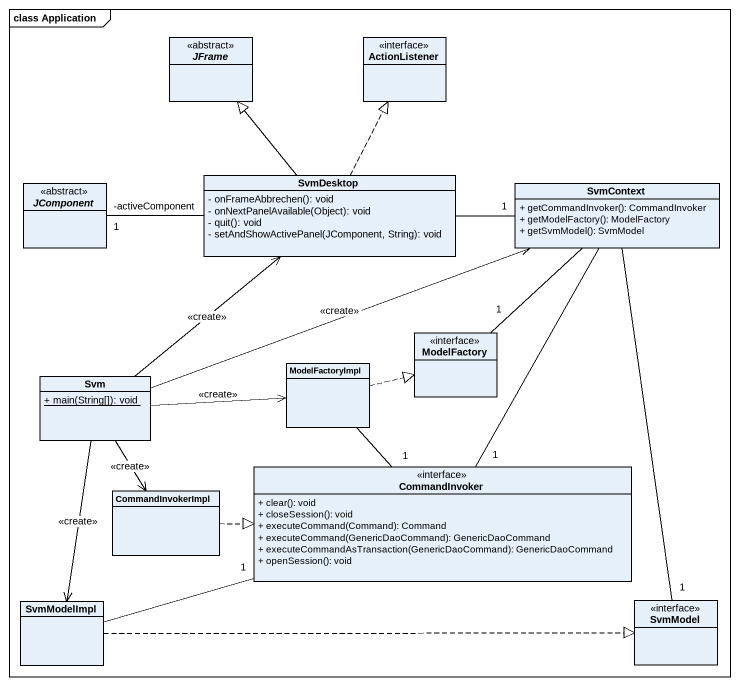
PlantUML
@startuml
mainframe class Application
hide circle
hide empty members
skinparam classAttributeIconSize 0
abstract class JFrame <<abstract>>
class ActionListener <<interface>>
abstract class JComponent <<abstract>>
class SvmDesktop {
  - onFrameAbbrechen(): void
  - onNextPanelAvailable(Object): void
  - quit(): void
  - setAndShowActivePanel(JComponent, String): void
}
class SvmContext {
  + getCommandInvoker(): CommandInvoker
  + getModelFactory(): ModelFactory
  + getSvmModel(): SvmModel
}
class ModelFactory <<interface>>
class Svm {
  {static} + main(String[]): void
}
class ModelFactoryImpl
class CommandInvoker <<interface>> {
  + clear(): void
  + closeSession(): void
  + executeCommand(Command): Command
  + executeCommand(GenericDaoCommand): GenericDaoCommand
  + executeCommandAsTransaction(GenericDaoCommand): GenericDaoCommand
  + openSession(): void
}
class CommandInvokerImpl
class SvmModelImpl
class SvmModel <<interface>>
SvmDesktop -up-|> JFrame
SvmDesktop .up.|> ActionListener
SvmDesktop -left- "-activeComponent\n1" JComponent
SvmDesktop -right- "1" SvmContext
SvmContext -- "1" ModelFactory
SvmContext -- "1" CommandInvoker
SvmContext -- "1" SvmModel
Svm -up-> SvmDesktop : <<create>>
Svm -right-> SvmContext : <<create>>
Svm -right-> ModelFactoryImpl : <<create>>
Svm --> CommandInvokerImpl : <<create>>
Svm --> SvmModelImpl : <<create>>
ModelFactoryImpl .right.|> ModelFactory
ModelFactoryImpl -- "1" CommandInvoker
CommandInvokerImpl .right.|> CommandInvoker
SvmModelImpl -right- "1" CommandInvoker
SvmModelImpl .right.|> SvmModel
@enduml
